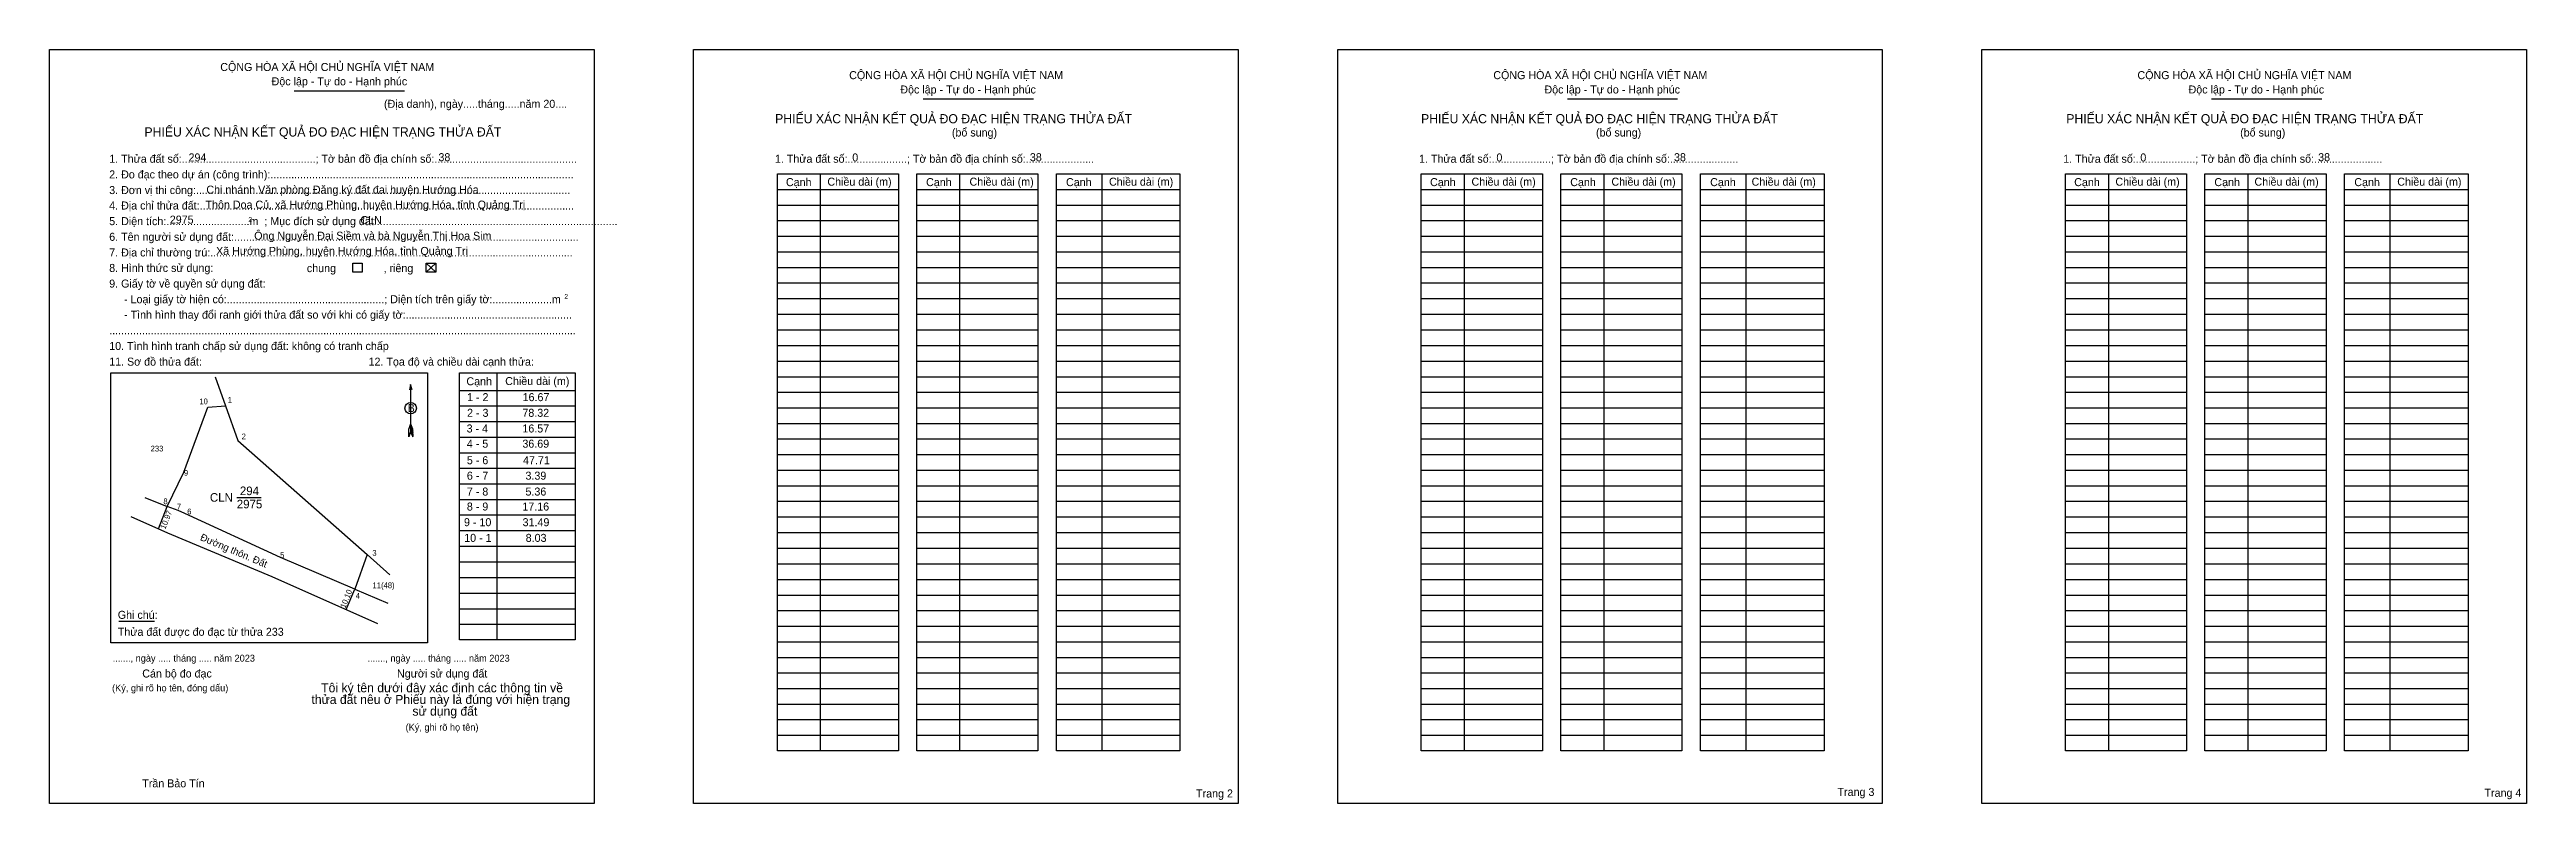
# Model space of a CAD drawing. Extents: x 536630 to 537754, y 1849892 to 1850234.
import ezdxf

# ---------------------------------------------------------------- set-up
doc = ezdxf.new("R2010")
doc.units = 0
for name, color, linetype in [('Level 1', 7, 'Continuous'), ('Level 10', 7, 'Continuous'), ('Level 13', 7, 'Continuous'), ('Level 2', 7, 'Continuous'), ('Level 48', 7, 'Continuous'), ('Level 49', 7, 'Continuous'), ('Level 50', 7, 'Continuous'), ('Level 52', 7, 'Continuous'), ('Level 6', 7, 'Continuous'), ('Level 9', 7, 'Continuous')]:
    doc.layers.add(name, color=color, linetype=linetype)

msp = doc.modelspace()

# ---------------------------------------------------------------- linework, layer by layer
at = {"layer": 'Level 1'}
for p, q in [((536630.3, 1850234), (536630.3, 1850234)), ((536922.6, 1850234), (536922.6, 1850234)), ((536741.4, 1850215.3), (536791.4, 1850215.3)), ((537026.8, 1850211.7), (537076.8, 1850211.7)), ((537319.1, 1850211.7), (537369.1, 1850211.7)), ((537611.4, 1850211.7), (537661.4, 1850211.7)), ((536980, 1850177.7), (536980, 1849916)), ((537043.3, 1850177.7), (537043.3, 1849916)), ((537107.8, 1850177.7), (537107.8, 1849916)), ((537272.3, 1850177.7), (537272.3, 1849916)), ((537335.6, 1850177.7), (537335.6, 1849916)), ((537400.1, 1850177.7), (537400.1, 1849916)), ((537564.6, 1850177.7), (537564.6, 1849916)), ((537627.9, 1850177.7), (537627.9, 1849916)), ((537692.4, 1850177.7), (537692.4, 1849916)), ((536960.6, 1850170.6), (537015.5, 1850170.6)), ((536960.6, 1850163.5), (537015.5, 1850163.5)), ((537023.9, 1850170.6), (537078.8, 1850170.6)), ((537023.9, 1850163.5), (537078.8, 1850163.5)), ((537087.2, 1850170.6), (537143.3, 1850170.6)), ((537087.2, 1850163.5), (537143.3, 1850163.5)), ((537252.8, 1850170.6), (537307.8, 1850170.6)), ((537252.8, 1850163.5), (537307.8, 1850163.5)), ((537316.2, 1850170.6), (537371.1, 1850170.6)), ((537316.2, 1850163.5), (537371.1, 1850163.5)), ((537379.5, 1850170.6), (537435.6, 1850170.6)), ((537379.5, 1850163.5), (537435.6, 1850163.5)), ((537545.1, 1850170.6), (537600.1, 1850170.6)), ((537545.1, 1850163.5), (537600.1, 1850163.5)), ((537608.4, 1850170.6), (537663.4, 1850170.6)), ((537608.4, 1850163.5), (537663.4, 1850163.5)), ((537671.8, 1850170.6), (537727.9, 1850170.6)), ((537671.8, 1850163.5), (537727.9, 1850163.5)), ((536960.6, 1850156.5), (537015.5, 1850156.5)), ((536960.6, 1850149.4), (537015.5, 1850149.4)), ((537023.9, 1850156.5), (537078.8, 1850156.5)), ((537023.9, 1850149.4), (537078.8, 1850149.4)), ((537087.2, 1850156.5), (537143.3, 1850156.5)), ((537087.2, 1850149.4), (537143.3, 1850149.4)), ((537252.8, 1850156.5), (537307.8, 1850156.5)), ((537252.8, 1850149.4), (537307.8, 1850149.4)), ((537316.2, 1850156.5), (537371.1, 1850156.5)), ((537316.2, 1850149.4), (537371.1, 1850149.4)), ((537379.5, 1850156.5), (537435.6, 1850156.5)), ((537379.5, 1850149.4), (537435.6, 1850149.4)), ((537545.1, 1850156.5), (537600.1, 1850156.5)), ((537545.1, 1850149.4), (537600.1, 1850149.4)), ((537608.4, 1850156.5), (537663.4, 1850156.5)), ((537608.4, 1850149.4), (537663.4, 1850149.4)), ((537671.8, 1850156.5), (537727.9, 1850156.5)), ((537671.8, 1850149.4), (537727.9, 1850149.4)), ((536801.3, 1850137.1), (536805.6, 1850133.1)), ((536801.3, 1850133.1), (536805.6, 1850137.1)), ((536960.6, 1850142.3), (537015.5, 1850142.3)), ((537023.9, 1850142.3), (537078.8, 1850142.3)), ((537087.2, 1850142.3), (537143.3, 1850142.3)), ((537252.8, 1850142.3), (537307.8, 1850142.3)), ((537316.2, 1850142.3), (537371.1, 1850142.3)), ((537379.5, 1850142.3), (537435.6, 1850142.3)), ((537545.1, 1850142.3), (537600.1, 1850142.3)), ((537608.4, 1850142.3), (537663.4, 1850142.3)), ((537671.8, 1850142.3), (537727.9, 1850142.3)), ((536960.6, 1850135.2), (537015.5, 1850135.2)), ((536960.6, 1850128.2), (537015.5, 1850128.2)), ((537023.9, 1850135.2), (537078.8, 1850135.2)), ((537023.9, 1850128.2), (537078.8, 1850128.2)), ((537087.2, 1850135.2), (537143.3, 1850135.2)), ((537087.2, 1850128.2), (537143.3, 1850128.2)), ((537252.8, 1850135.2), (537307.8, 1850135.2)), ((537252.8, 1850128.2), (537307.8, 1850128.2)), ((537316.2, 1850135.2), (537371.1, 1850135.2)), ((537316.2, 1850128.2), (537371.1, 1850128.2)), ((537379.5, 1850135.2), (537435.6, 1850135.2)), ((537379.5, 1850128.2), (537435.6, 1850128.2)), ((537545.1, 1850135.2), (537600.1, 1850135.2)), ((537545.1, 1850128.2), (537600.1, 1850128.2)), ((537608.4, 1850135.2), (537663.4, 1850135.2)), ((537608.4, 1850128.2), (537663.4, 1850128.2)), ((537671.8, 1850135.2), (537727.9, 1850135.2)), ((537671.8, 1850128.2), (537727.9, 1850128.2)), ((536960.6, 1850121.1), (537015.5, 1850121.1)), ((537023.9, 1850121.1), (537078.8, 1850121.1)), ((537087.2, 1850121.1), (537143.3, 1850121.1)), ((537252.8, 1850121.1), (537307.8, 1850121.1)), ((537316.2, 1850121.1), (537371.1, 1850121.1)), ((537379.5, 1850121.1), (537435.6, 1850121.1)), ((537545.1, 1850121.1), (537600.1, 1850121.1)), ((537608.4, 1850121.1), (537663.4, 1850121.1)), ((537671.8, 1850121.1), (537727.9, 1850121.1)), ((536960.6, 1850114), (537015.5, 1850114)), ((536960.6, 1850107), (537015.5, 1850107)), ((537023.9, 1850114), (537078.8, 1850114)), ((537023.9, 1850107), (537078.8, 1850107)), ((537087.2, 1850114), (537143.3, 1850114)), ((537087.2, 1850107), (537143.3, 1850107)), ((537252.8, 1850114), (537307.8, 1850114)), ((537252.8, 1850107), (537307.8, 1850107)), ((537316.2, 1850114), (537371.1, 1850114)), ((537316.2, 1850107), (537371.1, 1850107)), ((537379.5, 1850114), (537435.6, 1850114)), ((537379.5, 1850107), (537435.6, 1850107)), ((537545.1, 1850114), (537600.1, 1850114)), ((537545.1, 1850107), (537600.1, 1850107)), ((537608.4, 1850114), (537663.4, 1850114)), ((537608.4, 1850107), (537663.4, 1850107)), ((537671.8, 1850114), (537727.9, 1850114)), ((537671.8, 1850107), (537727.9, 1850107)), ((536960.6, 1850099.9), (537015.5, 1850099.9)), ((536960.6, 1850092.8), (537015.5, 1850092.8)), ((537023.9, 1850099.9), (537078.8, 1850099.9)), ((537023.9, 1850092.8), (537078.8, 1850092.8)), ((537087.2, 1850099.9), (537143.3, 1850099.9)), ((537087.2, 1850092.8), (537143.3, 1850092.8)), ((537252.8, 1850099.9), (537307.8, 1850099.9)), ((537252.8, 1850092.8), (537307.8, 1850092.8)), ((537316.2, 1850099.9), (537371.1, 1850099.9)), ((537316.2, 1850092.8), (537371.1, 1850092.8)), ((537379.5, 1850099.9), (537435.6, 1850099.9)), ((537379.5, 1850092.8), (537435.6, 1850092.8)), ((537545.1, 1850099.9), (537600.1, 1850099.9)), ((537545.1, 1850092.8), (537600.1, 1850092.8)), ((537608.4, 1850099.9), (537663.4, 1850099.9)), ((537608.4, 1850092.8), (537663.4, 1850092.8)), ((537671.8, 1850099.9), (537727.9, 1850099.9)), ((537671.8, 1850092.8), (537727.9, 1850092.8)), ((536658.2, 1850087.4), (536658.2, 1850087.4)), ((536794.2, 1850082.1), (536794.2, 1850060.7)), ((536833.3, 1850087.4), (536833.3, 1849966.4)), ((536960.6, 1850085.7), (537015.5, 1850085.7)), ((537023.9, 1850085.7), (537078.8, 1850085.7)), ((537087.2, 1850085.7), (537143.3, 1850085.7)), ((537252.8, 1850085.7), (537307.8, 1850085.7)), ((537316.2, 1850085.7), (537371.1, 1850085.7)), ((537379.5, 1850085.7), (537435.6, 1850085.7)), ((537545.1, 1850085.7), (537600.1, 1850085.7)), ((537608.4, 1850085.7), (537663.4, 1850085.7)), ((537671.8, 1850085.7), (537727.9, 1850085.7)), ((536816.3, 1850079.5), (536868.8, 1850079.5)), ((536816.3, 1850072.5), (536868.8, 1850072.5)), ((536960.6, 1850078.7), (537015.5, 1850078.7)), ((536960.6, 1850071.6), (537015.5, 1850071.6)), ((537023.9, 1850078.7), (537078.8, 1850078.7)), ((537023.9, 1850071.6), (537078.8, 1850071.6)), ((537087.2, 1850078.7), (537143.3, 1850078.7)), ((537087.2, 1850071.6), (537143.3, 1850071.6)), ((537252.8, 1850078.7), (537307.8, 1850078.7)), ((537252.8, 1850071.6), (537307.8, 1850071.6)), ((537316.2, 1850078.7), (537371.1, 1850078.7)), ((537316.2, 1850071.6), (537371.1, 1850071.6)), ((537379.5, 1850078.7), (537435.6, 1850078.7)), ((537379.5, 1850071.6), (537435.6, 1850071.6)), ((537545.1, 1850078.7), (537600.1, 1850078.7)), ((537545.1, 1850071.6), (537600.1, 1850071.6)), ((537608.4, 1850078.7), (537663.4, 1850078.7)), ((537608.4, 1850071.6), (537663.4, 1850071.6)), ((537671.8, 1850078.7), (537727.9, 1850078.7)), ((537671.8, 1850071.6), (537727.9, 1850071.6)), ((536794.2, 1850064.3), (536793.3, 1850062.1)), ((536793.3, 1850058.5), (536793.3, 1850062.1)), ((536794.2, 1850060.7), (536793.3, 1850058.5)), ((536794.2, 1850064.3), (536795.1, 1850062.1)), ((536794.2, 1850063.9), (536795.1, 1850061.8)), ((536794.2, 1850063.6), (536795.1, 1850061.4)), ((536794.2, 1850063.3), (536795.2, 1850061.1)), ((536794.2, 1850063), (536795.2, 1850060.8)), ((536794.2, 1850062.7), (536795.2, 1850060.5)), ((536794.2, 1850062.4), (536795.2, 1850060.2)), ((536794.2, 1850062.1), (536795.2, 1850059.9)), ((536794.2, 1850061.8), (536795.2, 1850059.5)), ((536794.2, 1850061.5), (536795.2, 1850059.2)), ((536794.2, 1850061.2), (536795.2, 1850058.9)), ((536794.2, 1850060.7), (536795.2, 1850058.5)), ((536795.2, 1850058.5), (536795.1, 1850062.1)), ((536816.3, 1850065.4), (536868.8, 1850065.4)), ((536960.6, 1850064.5), (537015.5, 1850064.5)), ((537023.9, 1850064.5), (537078.8, 1850064.5)), ((537087.2, 1850064.5), (537143.3, 1850064.5)), ((537252.8, 1850064.5), (537307.8, 1850064.5)), ((537316.2, 1850064.5), (537371.1, 1850064.5)), ((537379.5, 1850064.5), (537435.6, 1850064.5)), ((537545.1, 1850064.5), (537600.1, 1850064.5)), ((537608.4, 1850064.5), (537663.4, 1850064.5)), ((537671.8, 1850064.5), (537727.9, 1850064.5)), ((536816.3, 1850058.3), (536868.8, 1850058.3)), ((536816.3, 1850051.2), (536868.8, 1850051.2)), ((536960.6, 1850057.5), (537015.5, 1850057.5)), ((536960.6, 1850050.4), (537015.5, 1850050.4)), ((537023.9, 1850057.5), (537078.8, 1850057.5)), ((537023.9, 1850050.4), (537078.8, 1850050.4)), ((537087.2, 1850057.5), (537143.3, 1850057.5)), ((537087.2, 1850050.4), (537143.3, 1850050.4)), ((537252.8, 1850057.5), (537307.8, 1850057.5)), ((537252.8, 1850050.4), (537307.8, 1850050.4)), ((537316.2, 1850057.5), (537371.1, 1850057.5)), ((537316.2, 1850050.4), (537371.1, 1850050.4)), ((537379.5, 1850057.5), (537435.6, 1850057.5)), ((537379.5, 1850050.4), (537435.6, 1850050.4)), ((537545.1, 1850057.5), (537600.1, 1850057.5)), ((537545.1, 1850050.4), (537600.1, 1850050.4)), ((537608.4, 1850057.5), (537663.4, 1850057.5)), ((537608.4, 1850050.4), (537663.4, 1850050.4)), ((537671.8, 1850057.5), (537727.9, 1850057.5)), ((537671.8, 1850050.4), (537727.9, 1850050.4)), ((536816.3, 1850044.2), (536868.8, 1850044.2)), ((536816.3, 1850037.1), (536868.8, 1850037.1)), ((536960.6, 1850043.3), (537015.5, 1850043.3)), ((536960.6, 1850036.2), (537015.5, 1850036.2)), ((537023.9, 1850043.3), (537078.8, 1850043.3)), ((537023.9, 1850036.2), (537078.8, 1850036.2)), ((537087.2, 1850043.3), (537143.3, 1850043.3)), ((537087.2, 1850036.2), (537143.3, 1850036.2)), ((537252.8, 1850043.3), (537307.8, 1850043.3)), ((537252.8, 1850036.2), (537307.8, 1850036.2)), ((537316.2, 1850043.3), (537371.1, 1850043.3)), ((537316.2, 1850036.2), (537371.1, 1850036.2)), ((537379.5, 1850043.3), (537435.6, 1850043.3)), ((537379.5, 1850036.2), (537435.6, 1850036.2)), ((537545.1, 1850043.3), (537600.1, 1850043.3)), ((537545.1, 1850036.2), (537600.1, 1850036.2)), ((537608.4, 1850043.3), (537663.4, 1850043.3)), ((537608.4, 1850036.2), (537663.4, 1850036.2)), ((537671.8, 1850043.3), (537727.9, 1850043.3)), ((537671.8, 1850036.2), (537727.9, 1850036.2)), ((536816.3, 1850030), (536868.8, 1850030)), ((536960.6, 1850029.2), (537015.5, 1850029.2)), ((537023.9, 1850029.2), (537078.8, 1850029.2)), ((537087.2, 1850029.2), (537143.3, 1850029.2)), ((537252.8, 1850029.2), (537307.8, 1850029.2)), ((537316.2, 1850029.2), (537371.1, 1850029.2)), ((537379.5, 1850029.2), (537435.6, 1850029.2)), ((537545.1, 1850029.2), (537600.1, 1850029.2)), ((537608.4, 1850029.2), (537663.4, 1850029.2)), ((537671.8, 1850029.2), (537727.9, 1850029.2)), ((536816.3, 1850023), (536868.8, 1850023)), ((536816.3, 1850015.9), (536868.8, 1850015.9)), ((536960.6, 1850022.1), (537015.5, 1850022.1)), ((536960.6, 1850015), (537015.5, 1850015)), ((537023.9, 1850022.1), (537078.8, 1850022.1)), ((537023.9, 1850015), (537078.8, 1850015)), ((537087.2, 1850022.1), (537143.3, 1850022.1)), ((537087.2, 1850015), (537143.3, 1850015)), ((537252.8, 1850022.1), (537307.8, 1850022.1)), ((537252.8, 1850015), (537307.8, 1850015)), ((537316.2, 1850022.1), (537371.1, 1850022.1)), ((537316.2, 1850015), (537371.1, 1850015)), ((537379.5, 1850022.1), (537435.6, 1850022.1)), ((537379.5, 1850015), (537435.6, 1850015)), ((537545.1, 1850022.1), (537600.1, 1850022.1)), ((537545.1, 1850015), (537600.1, 1850015)), ((537608.4, 1850022.1), (537663.4, 1850022.1)), ((537608.4, 1850015), (537663.4, 1850015)), ((537671.8, 1850022.1), (537727.9, 1850022.1)), ((537671.8, 1850015), (537727.9, 1850015)), ((536816.3, 1850008.8), (536868.8, 1850008.8)), ((536960.6, 1850007.9), (537015.5, 1850007.9)), ((537023.9, 1850007.9), (537078.8, 1850007.9)), ((537087.2, 1850007.9), (537143.3, 1850007.9)), ((537252.8, 1850007.9), (537307.8, 1850007.9)), ((537316.2, 1850007.9), (537371.1, 1850007.9)), ((537379.5, 1850007.9), (537435.6, 1850007.9)), ((537545.1, 1850007.9), (537600.1, 1850007.9)), ((537608.4, 1850007.9), (537663.4, 1850007.9)), ((537671.8, 1850007.9), (537727.9, 1850007.9)), ((536816.3, 1850001.7), (536868.8, 1850001.7)), ((536816.3, 1849994.7), (536868.8, 1849994.7)), ((536960.6, 1850000.9), (537015.5, 1850000.9)), ((536960.6, 1849993.8), (537015.5, 1849993.8)), ((537023.9, 1850000.9), (537078.8, 1850000.9)), ((537023.9, 1849993.8), (537078.8, 1849993.8)), ((537087.2, 1850000.9), (537143.3, 1850000.9)), ((537087.2, 1849993.8), (537143.3, 1849993.8)), ((537252.8, 1850000.9), (537307.8, 1850000.9)), ((537252.8, 1849993.8), (537307.8, 1849993.8)), ((537316.2, 1850000.9), (537371.1, 1850000.9)), ((537316.2, 1849993.8), (537371.1, 1849993.8)), ((537379.5, 1850000.9), (537435.6, 1850000.9)), ((537379.5, 1849993.8), (537435.6, 1849993.8)), ((537545.1, 1850000.9), (537600.1, 1850000.9)), ((537545.1, 1849993.8), (537600.1, 1849993.8)), ((537608.4, 1850000.9), (537663.4, 1850000.9)), ((537608.4, 1849993.8), (537663.4, 1849993.8)), ((537671.8, 1850000.9), (537727.9, 1850000.9)), ((537671.8, 1849993.8), (537727.9, 1849993.8)), ((536816.3, 1849987.6), (536868.8, 1849987.6)), ((536816.3, 1849980.5), (536868.8, 1849980.5)), ((536960.6, 1849986.7), (537015.5, 1849986.7)), ((537023.9, 1849986.7), (537078.8, 1849986.7)), ((537087.2, 1849986.7), (537143.3, 1849986.7)), ((537252.8, 1849986.7), (537307.8, 1849986.7)), ((537316.2, 1849986.7), (537371.1, 1849986.7)), ((537379.5, 1849986.7), (537435.6, 1849986.7)), ((537545.1, 1849986.7), (537600.1, 1849986.7)), ((537608.4, 1849986.7), (537663.4, 1849986.7)), ((537671.8, 1849986.7), (537727.9, 1849986.7)), ((536816.3, 1849973.5), (536868.8, 1849973.5)), ((536960.6, 1849979.7), (537015.5, 1849979.7)), ((536960.6, 1849972.6), (537015.5, 1849972.6)), ((537023.9, 1849979.7), (537078.8, 1849979.7)), ((537023.9, 1849972.6), (537078.8, 1849972.6)), ((537087.2, 1849979.7), (537143.3, 1849979.7)), ((537087.2, 1849972.6), (537143.3, 1849972.6)), ((537252.8, 1849979.7), (537307.8, 1849979.7)), ((537252.8, 1849972.6), (537307.8, 1849972.6)), ((537316.2, 1849979.7), (537371.1, 1849979.7)), ((537316.2, 1849972.6), (537371.1, 1849972.6)), ((537379.5, 1849979.7), (537435.6, 1849979.7)), ((537379.5, 1849972.6), (537435.6, 1849972.6)), ((537545.1, 1849979.7), (537600.1, 1849979.7)), ((537545.1, 1849972.6), (537600.1, 1849972.6)), ((537608.4, 1849979.7), (537663.4, 1849979.7)), ((537608.4, 1849972.6), (537663.4, 1849972.6)), ((537671.8, 1849979.7), (537727.9, 1849979.7)), ((537671.8, 1849972.6), (537727.9, 1849972.6)), ((536801.8, 1849965), (536801.8, 1849965)), ((536960.6, 1849965.5), (537015.5, 1849965.5)), ((536960.6, 1849958.4), (537015.5, 1849958.4)), ((537023.9, 1849965.5), (537078.8, 1849965.5)), ((537023.9, 1849958.4), (537078.8, 1849958.4)), ((537087.2, 1849965.5), (537143.3, 1849965.5)), ((537087.2, 1849958.4), (537143.3, 1849958.4)), ((537252.8, 1849965.5), (537307.8, 1849965.5)), ((537252.8, 1849958.4), (537307.8, 1849958.4)), ((537316.2, 1849965.5), (537371.1, 1849965.5)), ((537316.2, 1849958.4), (537371.1, 1849958.4)), ((537379.5, 1849965.5), (537435.6, 1849965.5)), ((537379.5, 1849958.4), (537435.6, 1849958.4)), ((537545.1, 1849965.5), (537600.1, 1849965.5)), ((537545.1, 1849958.4), (537600.1, 1849958.4)), ((537608.4, 1849965.5), (537663.4, 1849965.5)), ((537608.4, 1849958.4), (537663.4, 1849958.4)), ((537671.8, 1849965.5), (537727.9, 1849965.5)), ((537671.8, 1849958.4), (537727.9, 1849958.4)), ((536960.6, 1849951.4), (537015.5, 1849951.4)), ((537023.9, 1849951.4), (537078.8, 1849951.4)), ((537087.2, 1849951.4), (537143.3, 1849951.4)), ((537252.8, 1849951.4), (537307.8, 1849951.4)), ((537316.2, 1849951.4), (537371.1, 1849951.4)), ((537379.5, 1849951.4), (537435.6, 1849951.4)), ((537545.1, 1849951.4), (537600.1, 1849951.4)), ((537608.4, 1849951.4), (537663.4, 1849951.4)), ((537671.8, 1849951.4), (537727.9, 1849951.4)), ((536960.6, 1849944.3), (537015.5, 1849944.3)), ((536960.6, 1849937.2), (537015.5, 1849937.2)), ((537023.9, 1849944.3), (537078.8, 1849944.3)), ((537023.9, 1849937.2), (537078.8, 1849937.2)), ((537087.2, 1849944.3), (537143.3, 1849944.3)), ((537087.2, 1849937.2), (537143.3, 1849937.2)), ((537252.8, 1849944.3), (537307.8, 1849944.3)), ((537252.8, 1849937.2), (537307.8, 1849937.2)), ((537316.2, 1849944.3), (537371.1, 1849944.3)), ((537316.2, 1849937.2), (537371.1, 1849937.2)), ((537379.5, 1849944.3), (537435.6, 1849944.3)), ((537379.5, 1849937.2), (537435.6, 1849937.2)), ((537545.1, 1849944.3), (537600.1, 1849944.3)), ((537545.1, 1849937.2), (537600.1, 1849937.2)), ((537608.4, 1849944.3), (537663.4, 1849944.3)), ((537608.4, 1849937.2), (537663.4, 1849937.2)), ((537671.8, 1849944.3), (537727.9, 1849944.3)), ((537671.8, 1849937.2), (537727.9, 1849937.2)), ((536960.6, 1849930.2), (537015.5, 1849930.2)), ((537023.9, 1849930.2), (537078.8, 1849930.2)), ((537087.2, 1849930.2), (537143.3, 1849930.2)), ((537252.8, 1849930.2), (537307.8, 1849930.2)), ((537316.2, 1849930.2), (537371.1, 1849930.2)), ((537379.5, 1849930.2), (537435.6, 1849930.2)), ((537545.1, 1849930.2), (537600.1, 1849930.2)), ((537608.4, 1849930.2), (537663.4, 1849930.2)), ((537671.8, 1849930.2), (537727.9, 1849930.2)), ((536960.6, 1849923.1), (537015.5, 1849923.1)), ((537023.9, 1849923.1), (537078.8, 1849923.1)), ((537087.2, 1849923.1), (537143.3, 1849923.1)), ((537252.8, 1849923.1), (537307.8, 1849923.1)), ((537316.2, 1849923.1), (537371.1, 1849923.1)), ((537379.5, 1849923.1), (537435.6, 1849923.1)), ((537545.1, 1849923.1), (537600.1, 1849923.1)), ((537608.4, 1849923.1), (537663.4, 1849923.1)), ((537671.8, 1849923.1), (537727.9, 1849923.1)), ((536877.5, 1849892.2), (536877.5, 1849892.2)), ((537169.7, 1849892.2), (537169.7, 1849892.2))]:
    msp.add_line(p, q, dxfattribs=at)
for points in [[(536960.6, 1850177.7), (537015.5, 1850177.7), (537015.5, 1849916), (536960.6, 1849916)], [(537023.9, 1850177.7), (537078.8, 1850177.7), (537078.8, 1849916), (537023.9, 1849916)], [(537087.2, 1850177.7), (537143.3, 1850177.7), (537143.3, 1849916), (537087.2, 1849916)], [(537252.8, 1850177.7), (537307.8, 1850177.7), (537307.8, 1849916), (537252.8, 1849916)], [(537316.2, 1850177.7), (537371.1, 1850177.7), (537371.1, 1849916), (537316.2, 1849916)], [(537379.5, 1850177.7), (537435.6, 1850177.7), (537435.6, 1849916), (537379.5, 1849916)], [(537545.1, 1850177.7), (537600.1, 1850177.7), (537600.1, 1849916), (537545.1, 1849916)], [(537608.4, 1850177.7), (537663.4, 1850177.7), (537663.4, 1849916), (537608.4, 1849916)], [(537671.8, 1850177.7), (537727.9, 1850177.7), (537727.9, 1849916), (537671.8, 1849916)], [(536658.2, 1850087.4), (536801.8, 1850087.4), (536801.8, 1849965), (536658.2, 1849965)], [(536816.3, 1850087.4), (536868.8, 1850087.4), (536868.8, 1849966.4), (536816.3, 1849966.4)]]:
    msp.add_lwpolyline(points, close=True, dxfattribs=at)
msp.add_lwpolyline([(536794.9, 1850079.8), (536794.2, 1850082.1), (536793.6, 1850079.8)], dxfattribs=at)
msp.add_circle((536794.2, 1850071.4), 2.61, dxfattribs=at)
at = {"layer": 'Level 10'}
msp.add_lwpolyline([(536774.4, 1850005), (536768.9, 1849989.4), (536735.1, 1850003.7), (536691.7, 1850023.6), (536688.7, 1850025), (536683.7, 1850026.9), (536691.2, 1850042.4), (536702.1, 1850071.9), (536710.1, 1850072.5), (536715.7, 1850056.8)], close=True, dxfattribs=at)
at = {"layer": 'Level 13'}
for p, q in [((536705.5, 1850085.6), (536710.1, 1850072.5)), ((536673.6, 1850030.9), (536683.7, 1850026.9)), ((536679.7, 1850016.7), (536683.7, 1850026.9)), ((536774.4, 1850005), (536784.7, 1849995.9)), ((536764.9, 1849980.1), (536768.9, 1849989.4)), ((536768.9, 1849989.4), (536783.8, 1849983)), ((536661.7, 1849974.8), (536677.9, 1849974.8))]:
    msp.add_line(p, q, dxfattribs=at)
msp.add_lwpolyline([(536779.3, 1849973.7), (536731.4, 1849995), (536684, 1850014.8), (536667.4, 1850022.1)], dxfattribs=at)
at = {"layer": 'Level 2'}
for points in [[(536630.3, 1850234), (536877.5, 1850234), (536877.5, 1849892.2), (536630.3, 1849892.2)], [(536922.6, 1850234), (537169.7, 1850234), (537169.7, 1849892.2), (536922.6, 1849892.2)], [(537214.9, 1850234), (537462, 1850234), (537462, 1849892.2), (537214.9, 1849892.2)], [(537507.2, 1850234), (537754.3, 1850234), (537754.3, 1849892.2), (537507.2, 1849892.2)]]:
    msp.add_lwpolyline(points, close=True, dxfattribs=at)
at = {"layer": 'Level 50'}
for points in [[(536767.9, 1850137.1), (536772.2, 1850137.1), (536772.2, 1850133.1), (536767.9, 1850133.1)], [(536801.3, 1850137.1), (536805.6, 1850137.1), (536805.6, 1850133.1), (536801.3, 1850133.1)]]:
    msp.add_lwpolyline(points, close=True, dxfattribs=at)
at = {"layer": 'Level 9'}
msp.add_line((536715.3, 1850030.9), (536726.4, 1850030.9), dxfattribs=at)

# ---------------------------------------------------------------- texts
at = {"layer": 'Level 1'}
for s, height, p in [('CỘNG HÒA XÃ HỘI CHỦ NGHĨA VIỆT NAM', 3.63, (536707.8, 1850224.3)), ('Độc lập - Tự do - Hạnh phúc', 3.63, (536731.1, 1850217.8)), ('CỘNG HÒA XÃ HỘI CHỦ NGHĨA VIỆT NAM', 3.63, (536993.2, 1850220.6)), ('Độc lập - Tự do - Hạnh phúc', 3.63, (537016.4, 1850214.1)), ('CỘNG HÒA XÃ HỘI CHỦ NGHĨA VIỆT NAM', 3.63, (537285.5, 1850220.6)), ('Độc lập - Tự do - Hạnh phúc', 3.63, (537308.7, 1850214.1)), ('CỘNG HÒA XÃ HỘI CHỦ NGHĨA VIỆT NAM', 3.63, (537577.8, 1850220.6)), ('Độc lập - Tự do - Hạnh phúc', 3.63, (537601, 1850214.1)), ('(Địa danh), ngày.....tháng.....năm 20....', 3.63, (536782.1, 1850207.6)), ('PHIẾU XÁC NHẬN KẾT QUẢ ĐO ĐẠC HIỆN TRẠNG THỬA ĐẤT', 4.149, (536959.6, 1850200.6)), ('PHIẾU XÁC NHẬN KẾT QUẢ ĐO ĐẠC HIỆN TRẠNG THỬA ĐẤT', 4.149, (537252.7, 1850200.6)), ('PHIẾU XÁC NHẬN KẾT QUẢ ĐO ĐẠC HIỆN TRẠNG THỬA ĐẤT', 4.149, (537545.5, 1850200.6)), ('PHIẾU XÁC NHẬN KẾT QUẢ ĐO ĐẠC HIỆN TRẠNG THỬA ĐẤT', 4.149, (536673.4, 1850194.6)), ('(bổ sung)', 3.63, (537039.8, 1850194.6)), ('(bổ sung)', 3.63, (537332.1, 1850194.6)), ('(bổ sung)', 3.63, (537624.4, 1850194.6)), ('1. Thửa đất số:.............................................; Tờ bản đồ địa chính số:................................................', 3.63, (536657.4, 1850182.7)), ('1. Thửa đất số:....................; Tờ bản đồ địa chính số:.......................', 3.63, (536959.5, 1850182.7)), ('1. Thửa đất số:....................; Tờ bản đồ địa chính số:.......................', 3.63, (537251.8, 1850182.7)), ('1. Thửa đất số:....................; Tờ bản đồ địa chính số:.......................', 3.63, (537544.1, 1850182.7)), ('3. Đơn vị thi công:..............................................................................................................................', 3.63, (536657.4, 1850168.5)), ('2. Đo đạc theo dự án (công trình):......................................................................................................', 3.63, (536657.4, 1850175.6)), ('Chi nhánh Văn phòng Đăng ký đất đai huyện Hướng Hóa', 3.63, (536701.5, 1850168.7)), ('Cạnh', 3.63, (536964.5, 1850172.1)), ('Chiều dài (m)', 3.63, (536983.3, 1850172.3)), ('Cạnh', 3.63, (537028.1, 1850172.1)), ('Chiều dài (m)', 3.63, (537047.8, 1850172.3)), ('Cạnh', 3.63, (537091.6, 1850172.1)), ('Chiều dài (m)', 3.63, (537111.1, 1850172.3)), ('Cạnh', 3.63, (537256.8, 1850172.1)), ('Chiều dài (m)', 3.63, (537275.6, 1850172.3)), ('Cạnh', 3.63, (537320.4, 1850172.1)), ('Chiều dài (m)', 3.63, (537339.1, 1850172.3)), ('Cạnh', 3.63, (537383.9, 1850172.1)), ('Chiều dài (m)', 3.63, (537402.7, 1850172.3)), ('Cạnh', 3.63, (537549.1, 1850172.1)), ('Chiều dài (m)', 3.63, (537567.8, 1850172.3)), ('Cạnh', 3.63, (537612.7, 1850172.1)), ('Chiều dài (m)', 3.63, (537630.9, 1850172.3)), ('Cạnh', 3.63, (537676.2, 1850172.1)), ('Chiều dài (m)', 3.63, (537695.7, 1850172.3)), ('4. Địa chỉ thửa đất:..............................................................................................................................', 3.63, (536657.4, 1850161.5)), ('5. Diện tích:............................m  ; Mục đích sử dụng đất:.................................................................................', 3.63, (536657.4, 1850154.4)), ('6. Tên người sử dụng đất:....................................................................................................................', 3.63, (536657.4, 1850147.3)), ('2', 2.07, (536720.6, 1850156)), ('7. Địa chỉ thường trú:..........................................................................................................................', 3.63, (536657.4, 1850140.2)), ('9. Giấy tờ về quyền sử dụng đất:', 3.63, (536657.4, 1850126.1)), ('chung                , riêng', 3.63, (536747.1, 1850133.1)), ('     - Loại giấy tờ hiện có:.....................................................; Diện tích trên giấy tờ:....................m', 3.63, (536657.4, 1850119)), ('     - Tình hình thay đổi ranh giới thửa đất so với khi có giấy tờ:........................................................', 3.63, (536657.4, 1850112)), ('2', 2.07, (536864, 1850121.1)), ('.............................................................................................................................................................', 3.63, (536657.4, 1850104.9)), ('10. Tình hình tranh chấp sử dụng đất: không có tranh chấp', 3.63, (536657.4, 1850097.8)), ('11. Sơ đồ thửa đất:', 3.63, (536657.4, 1850090.7)), ('12. Tọa độ và chiều dài cạnh thửa:', 3.63, (536775.1, 1850090.7)), ('Cạnh', 3.63, (536819.5, 1850081.8)), ('Chiều dài (m)', 3.63, (536837.1, 1850081.9)), ('B', 3.54, (536792.9, 1850069.7)), ('......., ngày ..... tháng ..... năm 2023', 3.112, (536659, 1849956.5)), ('......., ngày ..... tháng ..... năm 2023', 3.112, (536774.6, 1849956.5)), ('(Ký, ghi rõ họ tên, đóng dấu)', 3.112, (536658.7, 1849943)), ('Cán bộ đo đạc', 3.63, (536672.4, 1849949.3)), ('Tôi ký tên dưới đây xác định các thông tin về', 4.125, (536753.6, 1849942.6)), ('Người sử dụng đất', 3.63, (536788, 1849949.3)), ('thửa đất nêu ở Phiếu này là đúng với hiện trạng', 4.125, (536749.2, 1849937.3)), ('sử dụng đất', 4.125, (536795, 1849932)), ('(Ký, ghi rõ họ tên)', 3.112, (536791.9, 1849925.2)), ('Trần Bảo Tín', 3.63, (536672.4, 1849899.5)), ('Trang 2', 3.63, (537150.6, 1849894.9)), ('Trang 3', 3.63, (537441.7, 1849895.6)), ('Trang 4', 3.63, (537735.3, 1849895.2))]:
    msp.add_text(s, height=height, dxfattribs=at).set_placement(p)
at = {"layer": 'Level 13'}
for s, height, p in [('233', 2.59, (536676.2, 1850051.8)), ('294', 3.89, (536716.7, 1850032)), ('CLN', 3.89, (536703.1, 1850029)), ('2975', 3.89, (536715.3, 1850026)), ('11(48)', 2.59, (536776.9, 1849989.8))]:
    msp.add_text(s, height=height, dxfattribs=at).set_placement(p)
at = {"layer": 'Level 48'}
msp.add_text('8. Hình thức sử dụng:', height=3.63, dxfattribs=at).set_placement((536657.4, 1850133.2))
at = {"layer": 'Level 49'}
msp.add_text('Đường thôn. Đất', height=3.241, rotation=337.0671, dxfattribs=at).set_placement((536698.4, 1850011.7))
at = {"layer": 'Level 52'}
for s, p in [('2 - 3', (536819.8, 1850067.5)), ('1 - 2', (536819.8, 1850074.6)), ('78.32', (536844.9, 1850067.5)), ('16.67', (536845, 1850074.6)), ('3 - 4', (536819.6, 1850060.4)), ('16.57', (536844.9, 1850060.4)), ('4 - 5', (536819.7, 1850053.5)), ('5 - 6', (536819.7, 1850046)), ('36.69', (536844.9, 1850053.5)), ('47.71', (536845.2, 1850046)), ('6 - 7', (536819.7, 1850039)), ('3.39', (536846.3, 1850039)), ('8 - 9', (536819.7, 1850025)), ('7 - 8', (536819.7, 1850031.8)), ('17.16', (536844.9, 1850025)), ('5.36', (536846.3, 1850031.8)), ('9 - 10', (536818.4, 1850017.9)), ('10 - 1', (536818.5, 1850010.8)), ('31.49', (536845, 1850017.9)), ('8.03', (536846.4, 1850010.8))]:
    msp.add_text(s, height=3.63, dxfattribs=at).set_placement(p)
at = {"layer": 'Level 6'}
for s, p in [('294', (536693.4, 1850183.3)), ('38', (536806.8, 1850183.4)), ('0', (536994.6, 1850183.3)), ('38', (537075.2, 1850183.4)), ('0', (537286.9, 1850183.3)), ('38', (537367.5, 1850183.4)), ('0', (537579.1, 1850183.3)), ('38', (537659.8, 1850183.4)), ('Thôn Doa Củ, xã Hướng Phùng, huyện Hướng Hóa, tỉnh Quảng Trị', (536701.1, 1850161.9)), ('2975', (536684.9, 1850155.1)), ('Ông Nguyễn Đại Siềm và bà Nguyễn Thị Hoa Sim', (536723.2, 1850147.8)), ('CLN', (536771.4, 1850154.9)), ('Xã Hướng Phùng, huyện Hướng Hóa, tỉnh Quảng Trị', (536705.9, 1850140.9)), ('Ghi chú:', (536661.3, 1849975.9)), ('Thửa đất được đo đạc từ thửa 233', (536661.3, 1849968.2))]:
    msp.add_text(s, height=3.63, dxfattribs=at).set_placement(p)
at = {"layer": 'Level 9'}
for s, p in [('10', (536698.3, 1850073.2)), ('1', (536711.2, 1850073.9)), ('2', (536717.5, 1850057.3)), ('9', (536691.3, 1850040.8)), ('8', (536682, 1850027.9)), ('7', (536688.1, 1850025.5)), ('6', (536692.8, 1850023.3)), ('5', (536735, 1850003.5)), ('3', (536776.8, 1850004.5)), ('4', (536769.3, 1849985.1))]:
    msp.add_text(s, height=2.59, dxfattribs=at).set_placement(p)
for s, p in [('10.97', (536682.8, 1850016.3)), ('10.10', (536764.5, 1849980.5))]:
    msp.add_text(s, height=2.59, rotation=68.0716, dxfattribs=at).set_placement(p)

doc.saveas('drawing.dxf')
